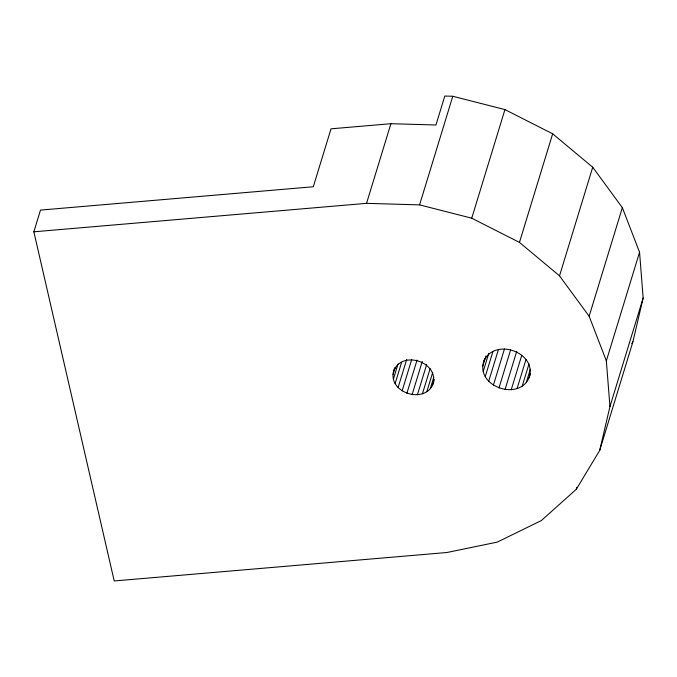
<?xml version="1.0" encoding="UTF-8"?>
<svg xmlns="http://www.w3.org/2000/svg" width="677" height="677" viewBox="0 0 677 677"><rect width="100%" height="100%" fill="white"/><g stroke="black" fill="none" stroke-linecap="round" stroke-linejoin="round"><path stroke-width="1.02" d="M434.219 379.56C429.946 406.953 383.656 393.396 394.699 368.085M432.679 384.604C440.126 362.948 403.213 349.654 394.09 370.107M530.277 373.822C523.533 403.619 472.419 387.159 484.639 358.92M529.05 377.842C537.733 352.582 494.675 337.061 484.021 360.926M599.695 450.425L609.943 406.615L643.15 298.007L639.553 252.242L622.349 207.636L592.713 167.236L552.669 133.801L504.94 109.589L452.786 96.269L444.797 96.041L435.946 125L390.9 123.705L331.011 128.825L313.299 186.75L40.493 210.09L33.85 231.805L114.218 580.959L446.913 552.5L497.206 542.133L541.338 520.571L576.296 489.293L599.695 450.425L632.902 341.817L643.15 298.007M33.85 231.805L366.545 203.345L390.9 123.705M366.545 203.345L419.579 204.877L452.786 96.269M393.058 374.483L395.216 367.425M393.422 379.061L398.042 363.938M395.14 383.52L401.613 362.347M398.101 387.566L406.733 359.335M402.113 390.908L411.667 359.656M406.885 393.329L417.057 360.054M412.098 394.657L422.27 361.391M417.404 394.809L426.645 364.565M609.943 406.615L606.347 360.849L589.142 316.244L559.515 275.844L519.462 242.408L471.742 218.197L504.94 109.589M422.431 393.777L430.14 368.576M426.84 391.619L432.705 372.468M430.344 388.488L433.729 377.402M519.462 242.408L552.669 133.801M482.828 366.037L485.9 355.984M483.251 371.377L488.786 353.276M485.257 376.581L492.941 351.439M488.709 381.295L498.247 350.119M493.389 385.196L504.45 348.993M498.957 388.023L510.636 349.806M505.042 389.571L516.72 351.363M511.228 389.757L521.679 355.56M517.093 388.547L526.012 359.377M522.246 386.025L529.008 363.904M526.317 382.378L530.319 369.303M559.515 275.844L592.713 167.236M589.142 316.244L622.349 207.636M606.347 360.849L639.553 252.242M576.296 489.293L576.906 487.279M631.81 343.62L632.902 341.817M419.579 204.877L471.742 218.197"/></g></svg>
